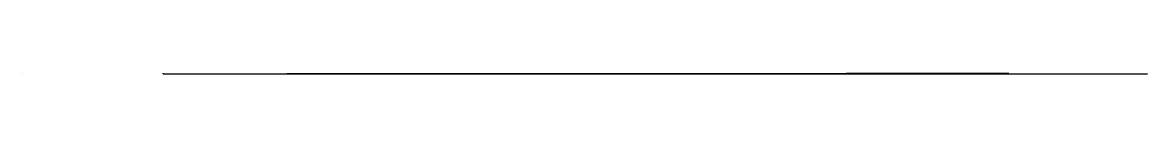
# Model space of a CAD drawing. Header units: metres. Extents: x -1 to 72750024, y 3999 to 4800.
# Drawn here: x 68750003 to 69150024, y 4099 to 4300 of the extents above; entities that cross this region are included whole.
import ezdxf

# ---------------------------------------------------------------- set-up
doc = ezdxf.new("R2010")
doc.units = ezdxf.units.M

msp = doc.modelspace()

# ---------------------------------------------------------------- linework, layer by layer
at = {"color": 7}
for p, q in [((68750003.013, 4300), (68750024.105, 4300)), ((68750003.013, 4300), (68750003.013, 4281.921)), ((68750024.105, 4281.921), (68750003.013, 4281.921)), ((68750006.026, 4293.974), (68750021.092, 4293.974)), ((68750024.105, 4300), (68750024.105, 4281.921)), ((68800000, 4280), (68799998.795, 4280)), ((68800000, 4244), (68799998.795, 4244)), ((68800000, 4208), (68799998.795, 4208)), ((68800000, 4172), (68799998.795, 4172)), ((68800000, 4136), (68799998.795, 4136)), ((68800000, 4100), (68799998.795, 4100)), ((68800000, 4272.8), (68799999.247, 4272.8)), ((68800000, 4265.6), (68799999.247, 4265.6)), ((68800000, 4258.4), (68799999.247, 4258.4)), ((68800000, 4251.2), (68799999.247, 4251.2)), ((68800000, 4236.8), (68799999.247, 4236.8)), ((68800000, 4229.6), (68799999.247, 4229.6)), ((68800000, 4222.4), (68799999.247, 4222.4)), ((68800000, 4215.2), (68799999.247, 4215.2)), ((68800000, 4200.8), (68799999.247, 4200.8)), ((68800000, 4193.6), (68799999.247, 4193.6)), ((68800000, 4186.4), (68799999.247, 4186.4)), ((68800000, 4179.2), (68799999.247, 4179.2)), ((68800000, 4164.8), (68799999.247, 4164.8)), ((68800000, 4157.6), (68799999.247, 4157.6)), ((68800000, 4150.4), (68799999.247, 4150.4)), ((68800000, 4143.2), (68799999.247, 4143.2)), ((68800000, 4128.8), (68799999.247, 4128.8)), ((68800000, 4121.6), (68799999.247, 4121.6)), ((68800000, 4114.4), (68799999.247, 4114.4)), ((68800000, 4107.2), (68799999.247, 4107.2)), ((68800000, 4100), (68800000, 4280)), ((68800000, 4100), (69150000, 4100)), ((68800000, 4100), (68800000, 4098.795)), ((68810000.001, 4100), (68810000.001, 4099.247)), ((68820000.002, 4100), (68820000.002, 4099.247)), ((68830000.003, 4100), (68830000.003, 4099.247)), ((68840000.003, 4100), (68840000.003, 4099.247)), ((68850000.001, 4100), (68850000.001, 4098.795)), ((68859999.998, 4100), (68859999.998, 4099.247)), ((68869999.996, 4100), (68869999.996, 4099.247)), ((68879999.993, 4100), (68879999.993, 4099.247)), ((68889999.991, 4100), (68889999.991, 4099.247)), ((68900000.002, 4100), (68900000.002, 4098.795)), ((68910000.006, 4100), (68910000.006, 4099.247)), ((68920000.01, 4100), (68920000.01, 4099.247)), ((68930000.015, 4100), (68930000.015, 4099.247)), ((68940000.019, 4100), (68940000.019, 4099.247)), ((68949999.996, 4100), (68949999.996, 4098.795)), ((68960000, 4100), (68960000, 4099.247)), ((68970000.005, 4100), (68970000.005, 4099.247)), ((68980000.009, 4100), (68980000.009, 4099.247)), ((68990000.013, 4100), (68990000.013, 4099.247)), ((69000000.004, 4100), (69000000.004, 4098.795)), ((69010000.008, 4100), (69010000.008, 4099.247)), ((69020000.012, 4100), (69020000.012, 4099.247)), ((69030000.003, 4100), (69030000.003, 4099.247)), ((69039999.994, 4100), (69039999.994, 4099.247)), ((69050000.012, 4100), (69050000.012, 4098.795)), ((69060000.002, 4100), (69060000.002, 4099.247)), ((69069999.993, 4100), (69069999.993, 4099.247)), ((69079999.984, 4100), (69079999.984, 4099.247)), ((69089999.975, 4100), (69089999.975, 4099.247)), ((69099999.992, 4100), (69099999.992, 4098.795)), ((69109999.983, 4100), (69109999.983, 4099.247)), ((69119999.974, 4100), (69119999.974, 4099.247)), ((69129999.964, 4100), (69129999.964, 4099.247)), ((69139999.955, 4100), (69139999.955, 4099.247)), ((69150000, 4100), (69150000, 4098.795)), ((69150003.013, 4280), (69150024.105, 4280)), ((69150003.013, 4280), (69150003.013, 4261.921)), ((69150024.105, 4261.921), (69150003.013, 4261.921)), ((69150006.026, 4273.974), (69150021.092, 4273.974)), ((69150024.105, 4280), (69150024.105, 4261.921))]:
    msp.add_line(p, q, dxfattribs=at)
at = {"color": 4}
for p, q in [((68750006.026, 4289.454), (68750021.092, 4289.454)), ((68829180.6, 4119.16), (68829561.449, 4119.699)), ((68829561.449, 4119.699), (68830362.711, 4121.125)), ((68830362.711, 4121.125), (68830417.02, 4121.158)), ((68830417.02, 4121.158), (68830607.24, 4121.477)), ((68830607.24, 4121.477), (68831703.1, 4123.037)), ((68831703.1, 4123.037), (68833877.648, 4126.321)), ((68833877.648, 4126.321), (68834911.391, 4128.241)), ((68834911.391, 4128.241), (68835059.191, 4128.312)), ((68835059.191, 4128.312), (68835348.32, 4128.79)), ((68835348.32, 4128.79), (68836149.84, 4130.027)), ((68836149.84, 4130.027), (68836216.93, 4129.855)), ((68836216.93, 4129.855), (68836685.941, 4130.459)), ((68836685.941, 4130.459), (68837382.789, 4131.946)), ((68837382.789, 4131.946), (68837503.82, 4131.986)), ((68837503.82, 4131.986), (68837939.07, 4132.376)), ((68837939.07, 4132.376), (68838209.609, 4132.831)), ((68838209.609, 4132.831), (68838294.129, 4132.934)), ((68838294.129, 4132.934), (68838382.762, 4133.091)), ((68838382.762, 4133.091), (68838643.531, 4133.388)), ((68838643.531, 4133.388), (68838722.48, 4133.529)), ((68838722.48, 4133.529), (68838830.801, 4133.736)), ((68838830.801, 4133.736), (68839295.219, 4134.149)), ((68839295.219, 4134.149), (68839723.211, 4134.916)), ((68839723.211, 4134.916), (68840232.109, 4135.544)), ((68840232.109, 4135.544), (68840273.52, 4135.598)), ((68840273.52, 4135.598), (68840353.871, 4135.731)), ((68840353.871, 4135.731), (68840371.641, 4135.699)), ((68840371.641, 4135.699), (68840466.922, 4135.872)), ((68840466.922, 4135.872), (68840495.422, 4136.06)), ((68840495.422, 4136.06), (68840698.75, 4135.924)), ((68840698.75, 4135.924), (68840916.84, 4136.395)), ((68840916.84, 4136.395), (68840920.281, 4136.501)), ((68840920.281, 4136.501), (68841099.879, 4136.766)), ((68841099.879, 4136.766), (68841673.73, 4137.284)), ((68841673.73, 4137.284), (68841843.57, 4137.668)), ((68841843.57, 4137.668), (68841992.238, 4137.765)), ((68841992.238, 4137.765), (68841997.988, 4137.988)), ((68841997.988, 4137.988), (68842384.66, 4138.481)), ((68842384.66, 4138.481), (68843449.66, 4139.618)), ((68843449.66, 4139.618), (68843469.172, 4139.765)), ((68843469.172, 4139.765), (68843612.379, 4139.921)), ((68843612.379, 4139.921), (68843721.422, 4140.056)), ((68843721.422, 4140.056), (68843847.91, 4140.211)), ((68843847.91, 4140.211), (68844014.051, 4140.421)), ((68844014.051, 4140.421), (68844028.961, 4140.579)), ((68844028.961, 4140.579), (68844312.73, 4140.802)), ((68844312.73, 4140.802), (68844981.148, 4141.716)), ((68844981.148, 4141.716), (68845162.469, 4141.533)), ((68845162.469, 4141.533), (68846053.852, 4142.725)), ((68846053.852, 4142.725), (68846454.648, 4143.529)), ((68846454.648, 4143.529), (68846532.23, 4143.683)), ((68846532.23, 4143.683), (68848140.461, 4145.526)), ((68848140.461, 4145.526), (68848942.73, 4146.176)), ((68848942.73, 4146.176), (68849699.43, 4147.411)), ((68849699.43, 4147.411), (68849828.691, 4147.785)), ((68849828.691, 4147.785), (68850475.852, 4147.775)), ((68850475.852, 4147.775), (68851322.191, 4149.348)), ((68851322.191, 4149.348), (68851580.801, 4149.391)), ((68851580.801, 4149.391), (68851749, 4149.789)), ((68851749, 4149.789), (68851846.73, 4149.863)), ((68851846.73, 4149.863), (68852117.609, 4150.242)), ((68852117.609, 4150.242), (68852282.84, 4150.471)), ((68852282.84, 4150.471), (68852349.98, 4150.436)), ((68852349.98, 4150.436), (68852443.41, 4150.63)), ((68852443.41, 4150.63), (68852620.879, 4150.797)), ((68852620.879, 4150.797), (68852656.48, 4150.869)), ((68852656.48, 4150.869), (68852672.551, 4150.857)), ((68852672.551, 4150.857), (68852750.762, 4150.912)), ((68852750.762, 4150.912), (68853315.898, 4151.434)), ((68853315.898, 4151.434), (68854060.52, 4152.156)), ((68854060.52, 4152.156), (68854197.488, 4152.31)), ((68854197.488, 4152.31), (68854411.121, 4152.498)), ((68854411.121, 4152.498), (68854452.82, 4152.733)), ((68854452.82, 4152.733), (68854502.27, 4152.609)), ((68854502.27, 4152.609), (68854526.379, 4152.614)), ((68854526.379, 4152.614), (68854596.422, 4152.678)), ((68854596.422, 4152.678), (68854664.109, 4152.745)), ((68854664.109, 4152.745), (68854787.59, 4153.112)), ((68854787.59, 4153.112), (68855108.75, 4153.148)), ((68855108.75, 4153.148), (68855160.27, 4153.138)), ((68855160.27, 4153.138), (68855304.41, 4153.385)), ((68855304.41, 4153.385), (68856518.73, 4154.575)), ((68856518.73, 4154.575), (68856693.23, 4154.535)), ((68856693.23, 4154.535), (68856909.75, 4154.767)), ((68856909.75, 4154.767), (68857824.398, 4155.723)), ((68857824.398, 4155.723), (68858119.512, 4155.991)), ((68858119.512, 4155.991), (68858295.09, 4156.123)), ((68858295.09, 4156.123), (68858306.82, 4156.18)), ((68858306.82, 4156.18), (68858357.82, 4156.195)), ((68858357.82, 4156.195), (68858483.16, 4156.352)), ((68858483.16, 4156.352), (68858649.621, 4156.602)), ((68858649.621, 4156.602), (68858676.809, 4156.593)), ((68858676.809, 4156.593), (68858809.199, 4156.68)), ((68858809.199, 4156.68), (68859031.691, 4156.912)), ((68859031.691, 4156.912), (68859049.789, 4156.781)), ((68859049.789, 4156.781), (68859713.352, 4157.352)), ((68859713.352, 4157.352), (68859839.57, 4157.876)), ((68859839.57, 4157.876), (68859930.461, 4157.899)), ((68859930.461, 4157.899), (68860301.941, 4157.431)), ((68860301.941, 4157.431), (68860352.148, 4158.071)), ((68860352.148, 4158.071), (68860617.828, 4158.3)), ((68860617.828, 4158.3), (68860895.02, 4158.677)), ((68860895.02, 4158.677), (68861224.969, 4158.894)), ((68861224.969, 4158.894), (68861252.441, 4159.035)), ((68861252.441, 4159.035), (68861260.859, 4158.691)), ((68861260.859, 4158.691), (68862333.359, 4160.093)), ((68862333.359, 4160.093), (68862460.039, 4159.525)), ((68862460.039, 4159.525), (68862749.191, 4160.021)), ((68862749.191, 4160.021), (68863282.27, 4160.739)), ((68863282.27, 4160.739), (68863737.52, 4160.686)), ((68863737.52, 4160.686), (68864432.039, 4161.66)), ((68864432.039, 4161.66), (68864470.762, 4161.434)), ((68864470.762, 4161.434), (68864735.18, 4162.039)), ((68864735.18, 4162.039), (68864809.52, 4161.974)), ((68864809.52, 4161.974), (68865484.949, 4162.558)), ((68865484.949, 4162.558), (68865750.297, 4162.578)), ((68865750.297, 4162.578), (68866147.523, 4163.295)), ((68866147.523, 4163.295), (68866275.156, 4163.076)), ((68866275.156, 4163.076), (68866811.5, 4163.659)), ((68866811.5, 4163.659), (68866895.758, 4163.883)), ((68866895.758, 4163.883), (68867506.953, 4164.206)), ((68867506.953, 4164.206), (68867569.461, 4164.221)), ((68867569.461, 4164.221), (68867671.219, 4164.629)), ((68867671.219, 4164.629), (68867727.273, 4164.463)), ((68867727.273, 4164.463), (68868686.883, 4165.097)), ((68868686.883, 4165.097), (68869389.922, 4165.752)), ((68869389.922, 4165.752), (68870063.156, 4166.399)), ((68870063.156, 4166.399), (68871105.977, 4167.56)), ((68871105.977, 4167.56), (68871429.656, 4167.621)), ((68871429.656, 4167.621), (68871700.453, 4167.293)), ((68871700.453, 4167.293), (68871851.656, 4167.496)), ((68871851.656, 4167.496), (68873059.273, 4168.934)), ((68873059.273, 4168.934), (68873364.133, 4168.993)), ((68873364.133, 4168.993), (68873535.781, 4169.191)), ((68873535.781, 4169.191), (68873580.227, 4169.384)), ((68873580.227, 4169.384), (68874366.977, 4169.456)), ((68874366.977, 4169.456), (68874642.633, 4170.077)), ((68874642.633, 4170.077), (68875080.75, 4170.49)), ((68875080.75, 4170.49), (68875741.367, 4170.773)), ((68875741.367, 4170.773), (68875774.227, 4170.97)), ((68875774.227, 4170.97), (68876058.594, 4171.162)), ((68876058.594, 4171.162), (68876127.32, 4170.713)), ((68876127.32, 4170.713), (68876448.688, 4171.471)), ((68876448.688, 4171.471), (68876674.383, 4171.555)), ((68876674.383, 4171.555), (68876937.609, 4171.855)), ((68876937.609, 4171.855), (68877326.398, 4172.202)), ((68877326.398, 4172.202), (68877977.773, 4172.506)), ((68877977.773, 4172.506), (68878107.156, 4172.789)), ((68878107.156, 4172.789), (68878195.656, 4172.962)), ((68878195.656, 4172.962), (68878499.406, 4173.175)), ((68878499.406, 4173.175), (68878592.992, 4172.845)), ((68878592.992, 4172.845), (68879058.43, 4173.441)), ((68879058.43, 4173.441), (68879108.703, 4173.471)), ((68879108.703, 4173.471), (68879468.07, 4173.774)), ((68879468.07, 4173.774), (68880360.156, 4174.251)), ((68880360.156, 4174.251), (68880458.148, 4174.804)), ((68880458.148, 4174.804), (68880510.617, 4174.459)), ((68880510.617, 4174.459), (68880685.859, 4174.713)), ((68880685.859, 4174.713), (68880833.547, 4174.885)), ((68880833.547, 4174.885), (68881070.594, 4174.805)), ((68881070.594, 4174.805), (68882207.563, 4175.77)), ((68882207.563, 4175.77), (68882229.906, 4175.859)), ((68882229.906, 4175.859), (68882803.258, 4176.374)), ((68882803.258, 4176.374), (68883013, 4176.579)), ((68883013, 4176.579), (68883403.141, 4176.626)), ((68883403.141, 4176.626), (68883532.094, 4176.736)), ((68883532.094, 4176.736), (68883566.258, 4176.703)), ((68883566.258, 4176.703), (68883589.453, 4176.822)), ((68883589.453, 4176.822), (68883944.391, 4177.148)), ((68883944.391, 4177.148), (68884266.711, 4177.501)), ((68884266.711, 4177.501), (68884449.789, 4177.485)), ((68884449.789, 4177.485), (68884503.57, 4177.544)), ((68884503.57, 4177.544), (68884998.93, 4177.858)), ((68884998.93, 4177.858), (68885060.5, 4177.908)), ((68885060.5, 4177.908), (68885296.438, 4178.039)), ((68885296.438, 4178.039), (68885335.102, 4178.215)), ((68885335.102, 4178.215), (68885483.453, 4178.223)), ((68885483.453, 4178.223), (68885702.68, 4178.419)), ((68885702.68, 4178.419), (68885888.773, 4178.558)), ((68885888.773, 4178.558), (68886480.078, 4178.961)), ((68886480.078, 4178.961), (68886609.047, 4179.243)), ((68886609.047, 4179.243), (68886688.43, 4179.229)), ((68886688.43, 4179.229), (68886694.711, 4179.2)), ((68886694.711, 4179.2), (68886730.742, 4179.124)), ((68886730.742, 4179.124), (68886969.109, 4179.289)), ((68886969.109, 4179.289), (68887105.797, 4179.146)), ((68887105.797, 4179.146), (68887670.367, 4179.967)), ((68887670.367, 4179.967), (68887982.578, 4180.186)), ((68887982.578, 4180.186), (68889032.133, 4180.697)), ((68889032.133, 4180.697), (68890090.906, 4181.451)), ((68890090.906, 4181.451), (68891054.406, 4182.327)), ((68891054.406, 4182.327), (68891192.633, 4182.39)), ((68891192.633, 4182.39), (68891410.609, 4182.59)), ((68891410.609, 4182.59), (68891513.461, 4182.688)), ((68891513.461, 4182.688), (68892015.57, 4182.899)), ((68892015.57, 4182.899), (68892040.109, 4182.839)), ((68892040.109, 4182.839), (68892221.461, 4182.966)), ((68892221.461, 4182.966), (68892263.602, 4183.059)), ((68892263.602, 4183.059), (68892320.578, 4183.106)), ((68892320.578, 4183.106), (68892445.992, 4183.186)), ((68892445.992, 4183.186), (68892468.594, 4183.204)), ((68892468.594, 4183.204), (68892547.078, 4183.287)), ((68892547.078, 4183.287), (68892638.773, 4183.326)), ((68892638.773, 4183.326), (68892716.523, 4183.41)), ((68892716.523, 4183.41), (68893079.023, 4183.519)), ((68893079.023, 4183.519), (68893155.531, 4183.643)), ((68893155.531, 4183.643), (68893813.281, 4184.148)), ((68893813.281, 4184.148), (68893908.188, 4184.085)), ((68893908.188, 4184.085), (68894438.031, 4184.658)), ((68894438.031, 4184.658), (68894603.688, 4184.596)), ((68894603.688, 4184.596), (68894769.313, 4184.802)), ((68894769.313, 4184.802), (68894859.891, 4185.046)), ((68894859.891, 4185.046), (68895237.406, 4185.127)), ((68895237.406, 4185.127), (68895481.797, 4185.244)), ((68895481.797, 4185.244), (68895619.797, 4185.398)), ((68895619.797, 4185.398), (68896355.32, 4185.846)), ((68896355.32, 4185.846), (68896406.719, 4185.902)), ((68896406.719, 4185.902), (68896488.641, 4185.977)), ((68896488.641, 4185.977), (68896823.75, 4186.127)), ((68896823.75, 4186.127), (68896920.844, 4186.359)), ((68896920.844, 4186.359), (68896998.711, 4186.314)), ((68896998.711, 4186.314), (68897359.688, 4186.595)), ((68897359.688, 4186.595), (68897671.703, 4186.92)), ((68897671.703, 4186.92), (68897675.469, 4186.758)), ((68897675.469, 4186.758), (68898173.852, 4187.011)), ((68898173.852, 4187.011), (68898174.422, 4187.155)), ((68898174.422, 4187.155), (68898217.297, 4187.141)), ((68898217.297, 4187.141), (68898417.328, 4187.232)), ((68898417.328, 4187.232), (68899100.563, 4187.709)), ((68899100.563, 4187.709), (68899132.898, 4187.773)), ((68899132.898, 4187.773), (68899647.039, 4188.217)), ((68899647.039, 4188.217), (68899710.359, 4188.26)), ((68899710.359, 4188.26), (68900366.5, 4188.611)), ((68900366.5, 4188.611), (68900717.102, 4188.812)), ((68900717.102, 4188.812), (68900904.898, 4189.208)), ((68900904.898, 4189.208), (68901451.898, 4189.494)), ((68901451.898, 4189.494), (68901583.398, 4189.449)), ((68901583.398, 4189.449), (68901648.797, 4189.552)), ((68901648.797, 4189.552), (68902026.602, 4189.65)), ((68902026.602, 4189.65), (68902578.203, 4190.145)), ((68902578.203, 4190.145), (68903518.102, 4190.809)), ((68903518.102, 4190.809), (68903756.297, 4190.768)), ((68903756.297, 4190.768), (68903961.203, 4190.852)), ((68903961.203, 4190.852), (68904349.398, 4191.312)), ((68904349.398, 4191.312), (68904688.5, 4191.51)), ((68904688.5, 4191.51), (68904801.297, 4191.578)), ((68904801.297, 4191.578), (68905132, 4191.932)), ((68905132, 4191.932), (68905157.102, 4191.822)), ((68905157.102, 4191.822), (68905188.898, 4191.911)), ((68905188.898, 4191.911), (68905203.398, 4191.93)), ((68905203.398, 4191.93), (68905235.102, 4191.933)), ((68905235.102, 4191.933), (68905376, 4191.943)), ((68905376, 4191.943), (68905869, 4192.399)), ((68905869, 4192.399), (68906016.398, 4192.248)), ((68906016.398, 4192.248), (68906620.602, 4192.74)), ((68906620.602, 4192.74), (68906931, 4192.897)), ((68906931, 4192.897), (68906938.102, 4192.956)), ((68906938.102, 4192.956), (68907144, 4193.35)), ((68907144, 4193.35), (68907181.797, 4193.229)), ((68907181.797, 4193.229), (68907207.898, 4193.263)), ((68907207.898, 4193.263), (68907528.797, 4193.382)), ((68907528.797, 4193.382), (68907771.203, 4193.546)), ((68907771.203, 4193.546), (68907908.703, 4193.758)), ((68907908.703, 4193.758), (68907939.398, 4193.681)), ((68907939.398, 4193.681), (68908020, 4193.711)), ((68908020, 4193.711), (68908036.203, 4193.702)), ((68908036.203, 4193.702), (68908089.203, 4193.831)), ((68908089.203, 4193.831), (68908536.797, 4194.079)), ((68908536.797, 4194.079), (68908565.102, 4193.974)), ((68908565.102, 4193.974), (68908696.797, 4194.14)), ((68908696.797, 4194.14), (68909266, 4194.609)), ((68909266, 4194.609), (68909293.398, 4194.538)), ((68909293.398, 4194.538), (68909364.297, 4194.608)), ((68909364.297, 4194.608), (68909493.797, 4194.739)), ((68909493.797, 4194.739), (68909774.898, 4194.952)), ((68909774.898, 4194.952), (68909848.398, 4194.901)), ((68909848.398, 4194.901), (68910252.602, 4195.064)), ((68910252.602, 4195.064), (68910915.102, 4195.543)), ((68910915.102, 4195.543), (68911520.602, 4196.115)), ((68911520.602, 4196.115), (68911615.602, 4196.15)), ((68911615.602, 4196.15), (68911742.703, 4195.835)), ((68911742.703, 4195.835), (68911992.797, 4196.111)), ((68911992.797, 4196.111), (68912186.602, 4196.522)), ((68912186.602, 4196.522), (68912676.602, 4196.912)), ((68912676.602, 4196.912), (68913314, 4197.362)), ((68913314, 4197.362), (68913653.102, 4197.446)), ((68913653.102, 4197.446), (68913751.5, 4197.511)), ((68913751.5, 4197.511), (68913752.602, 4197.489)), ((68913752.602, 4197.489), (68914183.898, 4197.395)), ((68914183.898, 4197.395), (68914539.898, 4198.027)), ((68914539.898, 4198.027), (68914752.703, 4197.951)), ((68914752.703, 4197.951), (68914766.102, 4198.152)), ((68914766.102, 4198.152), (68915233.203, 4198.545)), ((68915233.203, 4198.545), (68915416.797, 4198.409)), ((68915416.797, 4198.409), (68915724.5, 4198.767)), ((68915724.5, 4198.767), (68915999.602, 4198.971)), ((68915999.602, 4198.971), (68916214.602, 4198.972)), ((68916214.602, 4198.972), (68916750.797, 4199.398)), ((68916750.797, 4199.398), (68916760.797, 4199.132)), ((68916760.797, 4199.132), (68917160.398, 4199.71)), ((68917160.398, 4199.71), (68917491, 4199.942)), ((68917491, 4199.942), (68917996.703, 4200.193)), ((68917996.703, 4200.193), (68918548.398, 4200.487)), ((68918548.398, 4200.487), (68919259.398, 4200.951)), ((68919259.398, 4200.951), (68919875.797, 4201.073)), ((68919875.797, 4201.073), (68920438.398, 4201.341)), ((68920438.398, 4201.341), (68920835.297, 4201.779)), ((68920835.297, 4201.779), (68920893.898, 4201.863)), ((68920893.898, 4201.863), (68920943.797, 4201.839)), ((68920943.797, 4201.839), (68921001.703, 4201.861)), ((68921001.703, 4201.861), (68921007.703, 4201.85)), ((68921007.703, 4201.85), (68921318.297, 4202.069)), ((68921318.297, 4202.069), (68921320.203, 4201.877)), ((68921320.203, 4201.877), (68921367.797, 4202.101)), ((68921367.797, 4202.101), (68921389.102, 4202.082)), ((68921389.102, 4202.082), (68921445.5, 4202.232)), ((68921445.5, 4202.232), (68921711.297, 4202.417)), ((68921711.297, 4202.417), (68921928.797, 4202.395)), ((68921928.797, 4202.395), (68922018.297, 4202.472)), ((68922018.297, 4202.472), (68922023.5, 4202.488)), ((68922023.5, 4202.488), (68922224.797, 4202.575)), ((68922224.797, 4202.575), (68922624.398, 4202.838)), ((68922624.398, 4202.838), (68922969, 4203.155)), ((68922969, 4203.155), (68923151.102, 4203.147)), ((68923151.102, 4203.147), (68923177.797, 4203.123)), ((68923177.797, 4203.123), (68923251.398, 4203.289)), ((68923251.398, 4203.289), (68923262.102, 4203.177)), ((68923262.102, 4203.177), (68923310.5, 4203.219)), ((68923310.5, 4203.219), (68924078.398, 4203.539)), ((68924078.398, 4203.539), (68924190.602, 4203.562)), ((68924190.602, 4203.562), (68924205.203, 4203.749)), ((68924205.203, 4203.749), (68924416, 4203.87)), ((68924416, 4203.87), (68924940.703, 4204.062)), ((68924940.703, 4204.062), (68925384.602, 4204.422)), ((68925384.602, 4204.422), (68925500.297, 4204.485)), ((68925500.297, 4204.485), (68925569.797, 4204.615)), ((68925569.797, 4204.615), (68926050.797, 4204.771)), ((68926050.797, 4204.771), (68926383.898, 4205.079)), ((68926383.898, 4205.079), (68926421.898, 4205.024)), ((68926421.898, 4205.024), (68926456.297, 4204.742)), ((68926456.297, 4204.742), (68927312.398, 4205.353)), ((68927312.398, 4205.353), (68927648.898, 4205.794)), ((68927648.898, 4205.794), (68927907.297, 4205.716)), ((68927907.297, 4205.716), (68927912.797, 4205.89)), ((68927912.797, 4205.89), (68928125.797, 4206.113)), ((68928125.797, 4206.113), (68928288.797, 4205.6)), ((68928288.797, 4205.6), (68929563.602, 4206.899)), ((68929563.602, 4206.899), (68929565.203, 4206.845)), ((68929565.203, 4206.845), (68929709.797, 4206.907)), ((68929709.797, 4206.907), (68930670.102, 4207.348)), ((68930670.102, 4207.348), (68930949.102, 4207.591)), ((68930949.102, 4207.591), (68931195.5, 4207.723)), ((68931195.5, 4207.723), (68931415.203, 4207.953)), ((68931415.203, 4207.953), (68931601.594, 4207.96)), ((68931601.594, 4207.96), (68931911.594, 4207.845)), ((68931911.594, 4207.845), (68932630, 4208.568)), ((68932630, 4208.568), (68933635.094, 4208.893)), ((68933635.094, 4208.893), (68933775.594, 4209.334)), ((68933775.594, 4209.334), (68934116.797, 4209.482)), ((68934116.797, 4209.482), (68934438.594, 4209.57)), ((68934438.594, 4209.57), (68934657.703, 4209.639)), ((68934657.703, 4209.639), (68935324.5, 4209.79)), ((68935324.5, 4209.79), (68935601.906, 4210.128)), ((68935601.906, 4210.128), (68935789.094, 4210.269)), ((68935789.094, 4210.269), (68935950.406, 4210.435)), ((68935950.406, 4210.435), (68936225.203, 4210.64)), ((68936225.203, 4210.64), (68939371, 4212.329)), ((68939371, 4212.329), (68940990.703, 4213.226)), ((68940990.703, 4213.226), (68941155.797, 4213.348)), ((68941155.797, 4213.348), (68942089.203, 4213.474)), ((68942089.203, 4213.474), (68942097.203, 4213.384)), ((68942097.203, 4213.384), (68942350.797, 4213.931)), ((68942350.797, 4213.931), (68942805.406, 4213.698)), ((68942805.406, 4213.698), (68943931.094, 4214.675)), ((68943931.094, 4214.675), (68945713.594, 4215.453)), ((68945713.594, 4215.453), (68946266.5, 4215.82)), ((68946266.5, 4215.82), (68947028.906, 4215.658)), ((68947028.906, 4215.658), (68948754.5, 4217.34)), ((68948754.5, 4217.34), (68949106.297, 4217.474)), ((68949106.297, 4217.474), (68949743.094, 4217.862)), ((68949743.094, 4217.862), (68951301.203, 4218.19)), ((68951301.203, 4218.19), (68952535.797, 4219.047)), ((68952535.797, 4219.047), (68953205.906, 4219.457)), ((68953205.906, 4219.457), (68953732.406, 4219.412)), ((68953732.406, 4219.412), (68955560.797, 4220.462)), ((68955560.797, 4220.462), (68955976.297, 4220.949)), ((68955976.297, 4220.949), (68956152.703, 4220.959)), ((68956152.703, 4220.959), (68957725.906, 4221.876)), ((68957725.906, 4221.876), (68958326.5, 4221.811)), ((68958326.5, 4221.811), (68958882.906, 4222.445)), ((68958882.906, 4222.445), (68959572.797, 4222.616)), ((68959572.797, 4222.616), (68961018.797, 4223.22)), ((68961018.797, 4223.22), (68961083.797, 4223.132)), ((68961083.797, 4223.132), (68961104.406, 4223.287)), ((68961104.406, 4223.287), (68961749.5, 4223.613)), ((68961749.5, 4223.613), (68961890.797, 4223.613)), ((68961890.797, 4223.613), (68961987.5, 4223.537)), ((68961987.5, 4223.537), (68962133.406, 4223.898)), ((68962133.406, 4223.898), (68962960.703, 4224.206)), ((68962960.703, 4224.206), (68964862.906, 4225.138)), ((68964862.906, 4225.138), (68965367.297, 4225.193)), ((68965367.297, 4225.193), (68965690.406, 4225.377)), ((68965690.406, 4225.377), (68966038, 4225.685)), ((68966038, 4225.685), (68966198.906, 4225.651)), ((68966198.906, 4225.651), (68966381.406, 4226.008)), ((68966381.406, 4226.008), (68967575.406, 4226.452)), ((68967575.406, 4226.452), (68967656.5, 4225.894)), ((68967656.5, 4225.894), (68967806.797, 4226.704)), ((68967806.797, 4226.704), (68967971.406, 4226.524)), ((68967971.406, 4226.524), (68968786.797, 4226.933)), ((68968786.797, 4226.933), (68970382.906, 4227.649)), ((68970382.906, 4227.649), (68970824.5, 4228.012)), ((68970824.5, 4228.012), (68972772.203, 4228.616)), ((68972772.203, 4228.616), (68973520.5, 4229.339)), ((68973520.5, 4229.339), (68973732.297, 4229.202)), ((68973732.297, 4229.202), (68974286.406, 4229.634)), ((68974286.406, 4229.634), (68975915.594, 4230.493)), ((68975915.594, 4230.493), (68977278.203, 4230.843)), ((68977278.203, 4230.843), (68977586.406, 4231.136)), ((68977586.406, 4231.136), (68978273.297, 4231.463)), ((68978273.297, 4231.463), (68979546.594, 4231.926)), ((68979546.594, 4231.926), (68979654.797, 4232.034)), ((68979654.797, 4232.034), (68980520.594, 4232.431)), ((68980520.594, 4232.431), (68980718.406, 4232.501)), ((68980718.406, 4232.501), (68980929, 4232.585)), ((68980929, 4232.585), (68981619.594, 4232.953)), ((68981619.594, 4232.953), (68983621.797, 4233.994)), ((68983621.797, 4233.994), (68983765, 4233.563)), ((68983765, 4233.563), (68984500.594, 4234.294)), ((68984500.594, 4234.294), (68985675.797, 4234.296)), ((68985675.797, 4234.296), (68988680.906, 4236.183)), ((68988680.906, 4236.183), (68991005.594, 4237.296)), ((68991005.594, 4237.296), (68992670.906, 4237.927)), ((68992670.906, 4237.927), (68994690.5, 4238.472)), ((68994690.5, 4238.472), (68995675.703, 4239.203)), ((68995675.703, 4239.203), (68997767.406, 4240.187)), ((68997767.406, 4240.187), (68998171.594, 4240.269)), ((68998171.594, 4240.269), (68998382.594, 4240.035)), ((68998382.594, 4240.035), (69001163.297, 4241.567)), ((69001163.297, 4241.567), (69001428.094, 4241.61)), ((69001428.094, 4241.61), (69001661.406, 4241.668)), ((69001661.406, 4241.668), (69002147.203, 4241.753)), ((69002147.203, 4241.753), (69002687.203, 4242.172)), ((69002687.203, 4242.172), (69003185, 4242.291)), ((69003185, 4242.291), (69003905.203, 4242.792)), ((69003905.203, 4242.792), (69004573.5, 4242.967)), ((69004573.5, 4242.967), (69004974.797, 4243.191)), ((69004974.797, 4243.191), (69004987.094, 4243.05)), ((69004987.094, 4243.05), (69005552.703, 4243.281)), ((69005552.703, 4243.281), (69005783, 4243.287)), ((69005783, 4243.287), (69005933.906, 4243.505)), ((69005933.906, 4243.505), (69006693.297, 4243.766)), ((69006693.297, 4243.766), (69008807.797, 4244.796)), ((69008807.797, 4244.796), (69008921.594, 4244.677)), ((69008921.594, 4244.677), (69009441.297, 4245.105)), ((69009441.297, 4245.105), (69009483.703, 4244.905)), ((69009483.703, 4244.905), (69012324.797, 4246.282)), ((69012324.797, 4246.282), (69012579.094, 4246.195)), ((69012579.094, 4246.195), (69012862.703, 4246.273)), ((69012862.703, 4246.273), (69014309.5, 4247.155)), ((69014309.5, 4247.155), (69015610.094, 4247.662)), ((69015610.094, 4247.662), (69016740.203, 4247.921)), ((69016740.203, 4247.921), (69018459.297, 4248.879)), ((69018459.297, 4248.879), (69018537.703, 4248.882)), ((69018537.703, 4248.882), (69019234.094, 4248.893)), ((69019234.094, 4248.893), (69021225.906, 4250.001)), ((69021225.906, 4250.001), (69021723.203, 4249.991)), ((69021723.203, 4249.991), (69022091.297, 4250.387)), ((69022091.297, 4250.387), (69023751.594, 4251.056)), ((69023751.594, 4251.056), (69025262.594, 4251.619)), ((69025262.594, 4251.619), (69025415.797, 4251.783)), ((69025415.797, 4251.783), (69026048.5, 4252.003)), ((69026048.5, 4252.003), (69026102.5, 4252.039)), ((69026102.5, 4252.039), (69026321.703, 4251.945)), ((69026321.703, 4251.945), (69026745.094, 4252.024)), ((69026745.094, 4252.024), (69027414.594, 4252.404)), ((69027414.594, 4252.404), (69027977.594, 4252.815)), ((69027977.594, 4252.815), (69028119.703, 4252.866)), ((69028119.703, 4252.866), (69028677.094, 4253.147)), ((69028677.094, 4253.147), (69029315.297, 4253.242)), ((69029315.297, 4253.242), (69029617.406, 4253.474)), ((69029617.406, 4253.474), (69029705.203, 4253.51)), ((69029705.203, 4253.51), (69030337.5, 4253.727)), ((69030337.5, 4253.727), (69030663.406, 4253.9)), ((69030663.406, 4253.9), (69031463, 4254.232)), ((69031463, 4254.232), (69031917.094, 4254.49)), ((69031917.094, 4254.49), (69032443.797, 4254.65)), ((69032443.797, 4254.65), (69033206.906, 4254.751)), ((69033206.906, 4254.751), (69034165.203, 4255.378)), ((69034165.203, 4255.378), (69034167.797, 4255.065)), ((69034167.797, 4255.065), (69034941.703, 4255.7)), ((69034941.703, 4255.7), (69036789.297, 4256.293)), ((69036789.297, 4256.293), (69036960.094, 4256.536)), ((69036960.094, 4256.536), (69037033.797, 4256.483)), ((69037033.797, 4256.483), (69041136.203, 4258.259)), ((69041136.203, 4258.259), (69042819, 4258.499)), ((69042819, 4258.499), (69046967, 4260.641)), ((69046967, 4260.641), (69051647.703, 4262.024)), ((69051647.703, 4262.024), (69054549.406, 4263.608)), ((69054549.406, 4263.608), (69059193.203, 4264.882)), ((69059193.203, 4264.882), (69063700.688, 4266.974)), ((69063700.688, 4266.974), (69064152.188, 4266.747)), ((69064152.188, 4266.747), (69066623.813, 4267.709)), ((69066623.813, 4267.709), (69067366.906, 4268.019)), ((69067366.906, 4268.019), (69067377.188, 4268.029)), ((69067377.188, 4268.029), (69068351.188, 4268.331)), ((69068351.188, 4268.331), (69072201.188, 4269.625)), ((69072201.188, 4269.625), (69073492.813, 4270.537)), ((69073492.813, 4270.537), (69079122.906, 4272.057)), ((69079122.906, 4272.057), (69082935, 4273.914)), ((69082935, 4273.914), (69087441.5, 4274.965)), ((69087441.5, 4274.965), (69091330.5, 4276.819)), ((69091330.5, 4276.819), (69094987.188, 4277.65)), ((69094987.188, 4277.65), (69097618.594, 4278.924)), ((69097618.594, 4278.924), (69099722.094, 4279.407)), ((69099722.094, 4279.407), (69100612.688, 4279.84)), ((69100612.688, 4279.84), (69100745.5, 4279.863)), ((69150006.026, 4269.454), (69150021.092, 4269.454))]:
    msp.add_line(p, q, dxfattribs=at)

doc.saveas('drawing.dxf')
